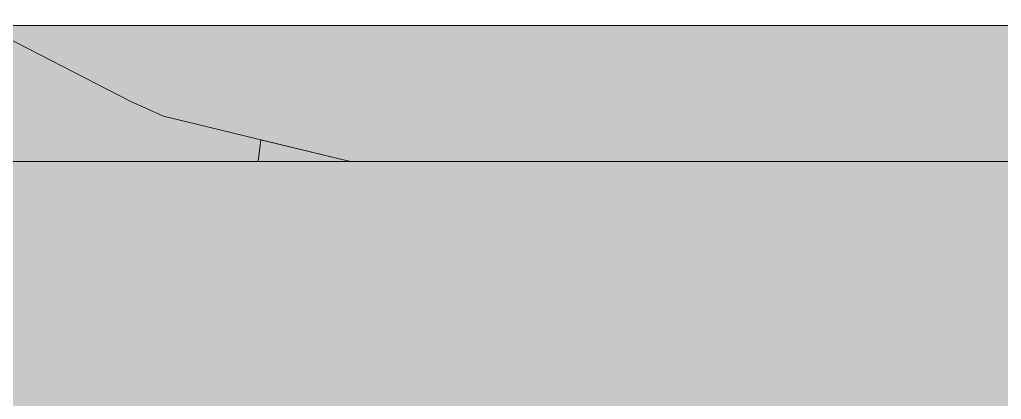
# Model space of a CAD drawing. Header units: centimetres. Extents: x -4381 to 5639, y -3920 to 4826.
# Drawn here: x 74.7047 to 75.0429, y 35.6217 to 35.7525 of the extents above; entities that cross this region are included whole.
import ezdxf
from ezdxf.xclip import XClip

# ---------------------------------------------------------------- set-up
doc = ezdxf.new("R2010")
doc.units = ezdxf.units.CM
doc.header["$MEASUREMENT"] = 0
doc.header["$XCLIPFRAME"] = 0
doc.set_wipeout_variables(frame=1)
doc.linetypes.add('Wipeout_Contour', pattern=[100, 0, -100])
for name, color, linetype in [('01- MOBILIER', 7, 'Continuous'), ('Dalles', 7, 'Continuous'), ('Drawing & Figure', 7, 'Continuous'), ('Structural - Bearing', 7, 'Continuous')]:
    doc.layers.add(name, color=color, linetype=linetype)
for name, color, linetype, lineweight in [('01- MOBILIER_Pen_No__1', 7, 'Continuous', 5), ('01- MOBILIER_Pen_No__147', 7, 'Continuous', 5), ('01- MOBILIER_Pen_No__18', 9, 'Continuous', 5), ('Dalles_Pen_No__1', 7, 'Continuous', 5)]:
    doc.layers.add(name, color=color, linetype=linetype, lineweight=lineweight)
doc.layers.add('01- MOBILIER_Pen_No__155', color=7, linetype='Continuous', lineweight=5, true_color=0xa86b51)
doc.layers.add('Structural - Bearing_Pen_No__102', color=7, linetype='Continuous', lineweight=5, true_color=0xcccccc)

# ---------------------------------------------------------------- blocks, each defined once
blk = doc.blocks.new('Drawing_7_7', base_point=(-363.09186, 32.20361))
at = {"color": 254, "linetype": 'Wipeout_Contour', "lineweight": 0, "ltscale": 746.686035}
blk.add_wipeout([(74.69077, 35.7525), (74.69688, 35.70361), (74.78688, 35.70361), (74.78781, 35.71107), (74.75419, 35.71922), (74.74303, 35.72426), (74.69196, 35.75043), (74.69372, 35.75043), (74.69106, 35.75222)], dxfattribs=at).dxf.layer = '01- MOBILIER'
at = {"layer": '01- MOBILIER_Pen_No__18', "linetype": 'Continuous', "ltscale": 10}
blk.add_hatch(color=256, dxfattribs=at).paths.add_polyline_path([(74.69077, 35.7525), (74.69688, 35.70361), (74.78688, 35.70361), (74.78781, 35.71107), (74.75419, 35.71922), (74.74303, 35.72426), (74.69196, 35.75043), (74.69372, 35.75043), (74.69106, 35.75222)])
at = {"color": 254, "linetype": 'Wipeout_Contour', "lineweight": 0, "ltscale": 248.905011}
blk.add_wipeout([(74.705, 35.75043), (74.69196, 35.75043), (74.74303, 35.72426)], dxfattribs=at).dxf.layer = '01- MOBILIER'
at = {"layer": '01- MOBILIER_Pen_No__155', "linetype": 'Continuous', "ltscale": 10}
blk.add_hatch(color=256, dxfattribs=at).paths.add_polyline_path([(74.705, 35.75043), (74.69196, 35.75043), (74.74303, 35.72426)])
at = {"color": 254, "linetype": 'Wipeout_Contour', "lineweight": 0, "ltscale": 413.97924}
blk.add_wipeout([(74.74073, 35.75043), (74.705, 35.75043), (74.74303, 35.72426), (74.75419, 35.71922), (74.78068, 35.71922)], dxfattribs=at).dxf.layer = '01- MOBILIER'
at = {"layer": '01- MOBILIER_Pen_No__155', "linetype": 'Continuous', "ltscale": 10}
blk.add_hatch(color=256, dxfattribs=at).paths.add_polyline_path([(74.74073, 35.75043), (74.705, 35.75043), (74.74303, 35.72426), (74.75419, 35.71922), (74.78068, 35.71922)])
at = {"color": 254, "linetype": 'Wipeout_Contour', "lineweight": 0, "ltscale": 331.447096}
blk.add_wipeout([(74.78447, 35.75043), (74.74073, 35.75043), (74.78068, 35.71922), (74.8178, 35.71922)], dxfattribs=at).dxf.layer = '01- MOBILIER'
at = {"layer": '01- MOBILIER_Pen_No__155', "linetype": 'Continuous', "ltscale": 10}
blk.add_hatch(color=256, dxfattribs=at).paths.add_polyline_path([(74.78447, 35.75043), (74.74073, 35.75043), (74.78068, 35.71922), (74.8178, 35.71922)])
at = {"color": 254, "linetype": 'Wipeout_Contour', "lineweight": 0, "ltscale": 331.591589}
blk.add_wipeout([(74.8349, 35.75043), (74.78447, 35.75043), (74.8178, 35.71922), (74.86059, 35.71922)], dxfattribs=at).dxf.layer = '01- MOBILIER'
at = {"layer": '01- MOBILIER_Pen_No__155', "linetype": 'Continuous', "ltscale": 10}
blk.add_hatch(color=256, dxfattribs=at).paths.add_polyline_path([(74.8349, 35.75043), (74.78447, 35.75043), (74.8178, 35.71922), (74.86059, 35.71922)])
at = {"color": 254, "linetype": 'Wipeout_Contour', "lineweight": 0, "ltscale": 331.75516}
blk.add_wipeout([(74.89049, 35.75043), (74.8349, 35.75043), (74.86059, 35.71922), (74.90776, 35.71922)], dxfattribs=at).dxf.layer = '01- MOBILIER'
at = {"color": 254, "linetype": 'Wipeout_Contour', "lineweight": 0, "ltscale": 248.911204}
blk.add_wipeout([(74.78068, 35.71922), (74.75419, 35.71922), (74.81713, 35.70397)], dxfattribs=at).dxf.layer = '01- MOBILIER'
at = {"layer": '01- MOBILIER_Pen_No__155', "linetype": 'Continuous', "ltscale": 10}
for points in [[(74.89049, 35.75043), (74.8349, 35.75043), (74.86059, 35.71922), (74.90776, 35.71922)], [(74.78068, 35.71922), (74.75419, 35.71922), (74.81713, 35.70397)]]:
    blk.add_hatch(color=256, dxfattribs=at).paths.add_polyline_path(points)
at = {"color": 254, "linetype": 'Wipeout_Contour', "lineweight": 0, "ltscale": 331.931459}
blk.add_wipeout([(74.94953, 35.75043), (74.89049, 35.75043), (74.90776, 35.71922), (74.95786, 35.71922)], dxfattribs=at).dxf.layer = '01- MOBILIER'
at = {"color": 254, "linetype": 'Wipeout_Contour', "lineweight": 0, "ltscale": 414.183646}
blk.add_wipeout([(74.8178, 35.71922), (74.78068, 35.71922), (74.81713, 35.70397), (74.8189, 35.70361), (74.84892, 35.70361)], dxfattribs=at).dxf.layer = '01- MOBILIER'
at = {"layer": '01- MOBILIER_Pen_No__155', "linetype": 'Continuous', "ltscale": 10}
for points in [[(74.94953, 35.75043), (74.89049, 35.75043), (74.90776, 35.71922), (74.95786, 35.71922)], [(74.8178, 35.71922), (74.78068, 35.71922), (74.81713, 35.70397), (74.8189, 35.70361), (74.84892, 35.70361)]]:
    blk.add_hatch(color=256, dxfattribs=at).paths.add_polyline_path(points)
at = {"color": 254, "linetype": 'Wipeout_Contour', "lineweight": 0, "ltscale": 332.141071}
blk.add_wipeout([(75.01025, 35.75043), (74.94953, 35.75043), (74.95786, 35.71922), (75.00938, 35.71922)], dxfattribs=at).dxf.layer = '01- MOBILIER'
at = {"color": 254, "linetype": 'Wipeout_Contour', "lineweight": 0, "ltscale": 331.648348}
blk.add_wipeout([(74.86059, 35.71922), (74.8178, 35.71922), (74.84892, 35.70361), (74.88458, 35.70361)], dxfattribs=at).dxf.layer = '01- MOBILIER'
at = {"layer": '01- MOBILIER_Pen_No__155', "linetype": 'Continuous', "ltscale": 10}
for points in [[(75.01025, 35.75043), (74.94953, 35.75043), (74.95786, 35.71922), (75.00938, 35.71922)], [(74.86059, 35.71922), (74.8178, 35.71922), (74.84892, 35.70361), (74.88458, 35.70361)]]:
    blk.add_hatch(color=256, dxfattribs=at).paths.add_polyline_path(points)
at = {"color": 254, "linetype": 'Wipeout_Contour', "lineweight": 0, "ltscale": 332.589731}
blk.add_wipeout([(75.07079, 35.75043), (75.01025, 35.75043), (75.00938, 35.71922), (75.06075, 35.71922)], dxfattribs=at).dxf.layer = '01- MOBILIER'
at = {"color": 254, "linetype": 'Wipeout_Contour', "lineweight": 0, "ltscale": 331.781966}
blk.add_wipeout([(74.90776, 35.71922), (74.86059, 35.71922), (74.88458, 35.70361), (74.92388, 35.70361)], dxfattribs=at).dxf.layer = '01- MOBILIER'
at = {"color": 254, "linetype": 'Wipeout_Contour', "lineweight": 0, "ltscale": 331.166819}
blk.add_wipeout([(74.78781, 35.71107), (74.78688, 35.70361), (74.8189, 35.70361), (74.81713, 35.70397)], dxfattribs=at).dxf.layer = 'Structural - Bearing'
at = {"layer": '01- MOBILIER_Pen_No__155', "linetype": 'Continuous', "ltscale": 10}
for points in [[(75.07079, 35.75043), (75.01025, 35.75043), (75.00938, 35.71922), (75.06075, 35.71922)], [(74.90776, 35.71922), (74.86059, 35.71922), (74.88458, 35.70361), (74.92388, 35.70361)]]:
    blk.add_hatch(color=256, dxfattribs=at).paths.add_polyline_path(points)
at = {"layer": 'Structural - Bearing_Pen_No__102', "linetype": 'Continuous', "ltscale": 10}
blk.add_hatch(color=256, dxfattribs=at).paths.add_polyline_path([(74.78781, 35.71107), (74.78688, 35.70361), (74.8189, 35.70361), (74.81713, 35.70397)])
at = {"layer": '01- MOBILIER_Pen_No__1', "linetype": 'Continuous', "ltscale": 10}
blk.add_line((74.78688, 35.70361), (74.78781, 35.71107), dxfattribs=at)
at = {"layer": '01- MOBILIER_Pen_No__147', "linetype": 'Continuous', "ltscale": 10}
blk.add_line((75.2893, 35.75043), (74.69372, 35.75043), dxfattribs=at)
at = {"layer": '01- MOBILIER_Pen_No__147', "linetype": 'Continuous', "ltscale": 10, "flags": 128}
blk.add_lwpolyline([(74.69196, 35.75043), (74.74303, 35.72426), (74.75419, 35.71922), (74.81713, 35.70397), (74.8189, 35.70361)], dxfattribs=at)
at = {"layer": 'Dalles_Pen_No__1', "linetype": 'Continuous', "ltscale": 10}
blk.add_line((74.8189, 35.70361), (71.97688, 35.70361), dxfattribs=at)
at = {"color": 254, "linetype": 'Wipeout_Contour', "lineweight": 0, "ltscale": 331.925413}
blk.add_wipeout([(74.95786, 35.71922), (74.90776, 35.71922), (74.92388, 35.70361), (74.96563, 35.70361)], dxfattribs=at).dxf.layer = '01- MOBILIER'
at = {"layer": '01- MOBILIER_Pen_No__155', "linetype": 'Continuous', "ltscale": 10}
blk.add_hatch(color=256, dxfattribs=at).paths.add_polyline_path([(74.95786, 35.71922), (74.90776, 35.71922), (74.92388, 35.70361), (74.96563, 35.70361)])
at = {"color": 254, "linetype": 'Wipeout_Contour', "lineweight": 0, "ltscale": 332.102745}
blk.add_wipeout([(75.00938, 35.71922), (74.95786, 35.71922), (74.96563, 35.70361), (75.00856, 35.70361)], dxfattribs=at).dxf.layer = '01- MOBILIER'
at = {"layer": '01- MOBILIER_Pen_No__155', "linetype": 'Continuous', "ltscale": 10}
blk.add_hatch(color=256, dxfattribs=at).paths.add_polyline_path([(75.00938, 35.71922), (74.95786, 35.71922), (74.96563, 35.70361), (75.00856, 35.70361)])
at = {"color": 254, "linetype": 'Wipeout_Contour', "lineweight": 0, "ltscale": 332.543892}
blk.add_wipeout([(75.06075, 35.71922), (75.00938, 35.71922), (75.00856, 35.70361), (75.05137, 35.70361)], dxfattribs=at).dxf.layer = '01- MOBILIER'
at = {"layer": '01- MOBILIER_Pen_No__155', "linetype": 'Continuous', "ltscale": 10}
blk.add_hatch(color=256, dxfattribs=at).paths.add_polyline_path([(75.06075, 35.71922), (75.00938, 35.71922), (75.00856, 35.70361), (75.05137, 35.70361)])
at = {"layer": 'Dalles', "linetype": 'Continuous', "lineweight": 0, "ltscale": 10, "true_color": 0x000000}
blk.add_hatch(color=18, dxfattribs=at).paths.add_polyline_path([(84.26688, 35.40361), (84.26688, 35.70361), (70.86688, 35.70361), (70.86688, 35.40361)])
at = {"layer": 'Dalles_Pen_No__1', "linetype": 'Continuous', "ltscale": 10, "flags": 128}
blk.add_lwpolyline([(75.16213, 35.70361), (75.11597, 35.70361), (75.07441, 35.70361), (75.03929, 35.70361), (75.00742, 35.70361), (74.9766, 35.70361), (74.94489, 35.70361), (74.91014, 35.70361), (74.86929, 35.70361), (74.8189, 35.70361)], dxfattribs=at)

msp = doc.modelspace()

# ---------------------------------------------------------------- block references
at = {"layer": 'Drawing & Figure', "color": 151, "linetype": 'Continuous', "lineweight": 5, "ltscale": 10, "true_color": 0x80c2ff}
ref = msp.add_blockref('Drawing_7_7', (-363.09186, 32.20361), dxfattribs=at)
XClip(ref).set_block_clipping_path([(51.7463984619, 23.6253966175), (100.4426918859, 45.1170657245)])

doc.saveas('drawing.dxf')
